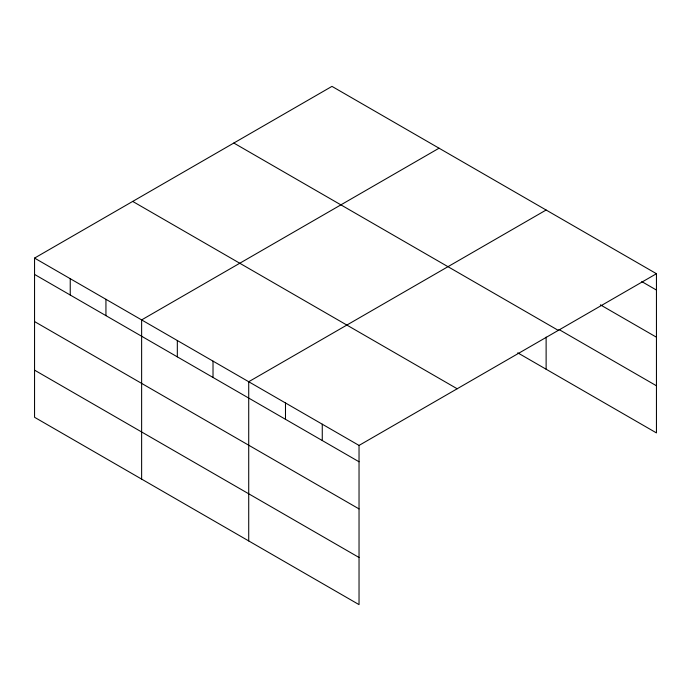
<?xml version="1.0" encoding="UTF-8"?>
<svg xmlns="http://www.w3.org/2000/svg" width="691" height="691" viewBox="0 0 691 691"><rect width="100%" height="100%" fill="white"/><g stroke="black" fill="none" stroke-linecap="round" stroke-linejoin="round"><path stroke-width="1.04" d="M34.55 258.089L359.035 445.427L359.035 604.625L34.55 417.286L34.55 258.089L331.965 86.375L656.45 273.714L656.45 432.911L517.749 352.842M439.044 148.202L141.629 319.907L141.629 479.105M546.123 210.021L248.717 381.726L248.717 540.932M359.035 445.427L656.45 273.714M641.74 281.565L656.45 290.056M600.367 304.826L656.45 337.199M558.993 329.512L656.45 385.777M233.817 143.037L558.302 330.384M132.698 201.418L457.183 388.765M34.55 274.422L359.035 461.769M34.55 321.565L359.035 508.913M34.55 370.143L359.035 557.482M546.123 337.078L546.123 369.219M322.265 424.196L322.265 440.538M285.487 402.965L285.487 419.307M213.018 361.125L213.018 377.467M177.328 340.516L177.328 356.858M105.939 299.298L105.939 315.64M70.24 278.689L70.24 295.031"/></g></svg>
